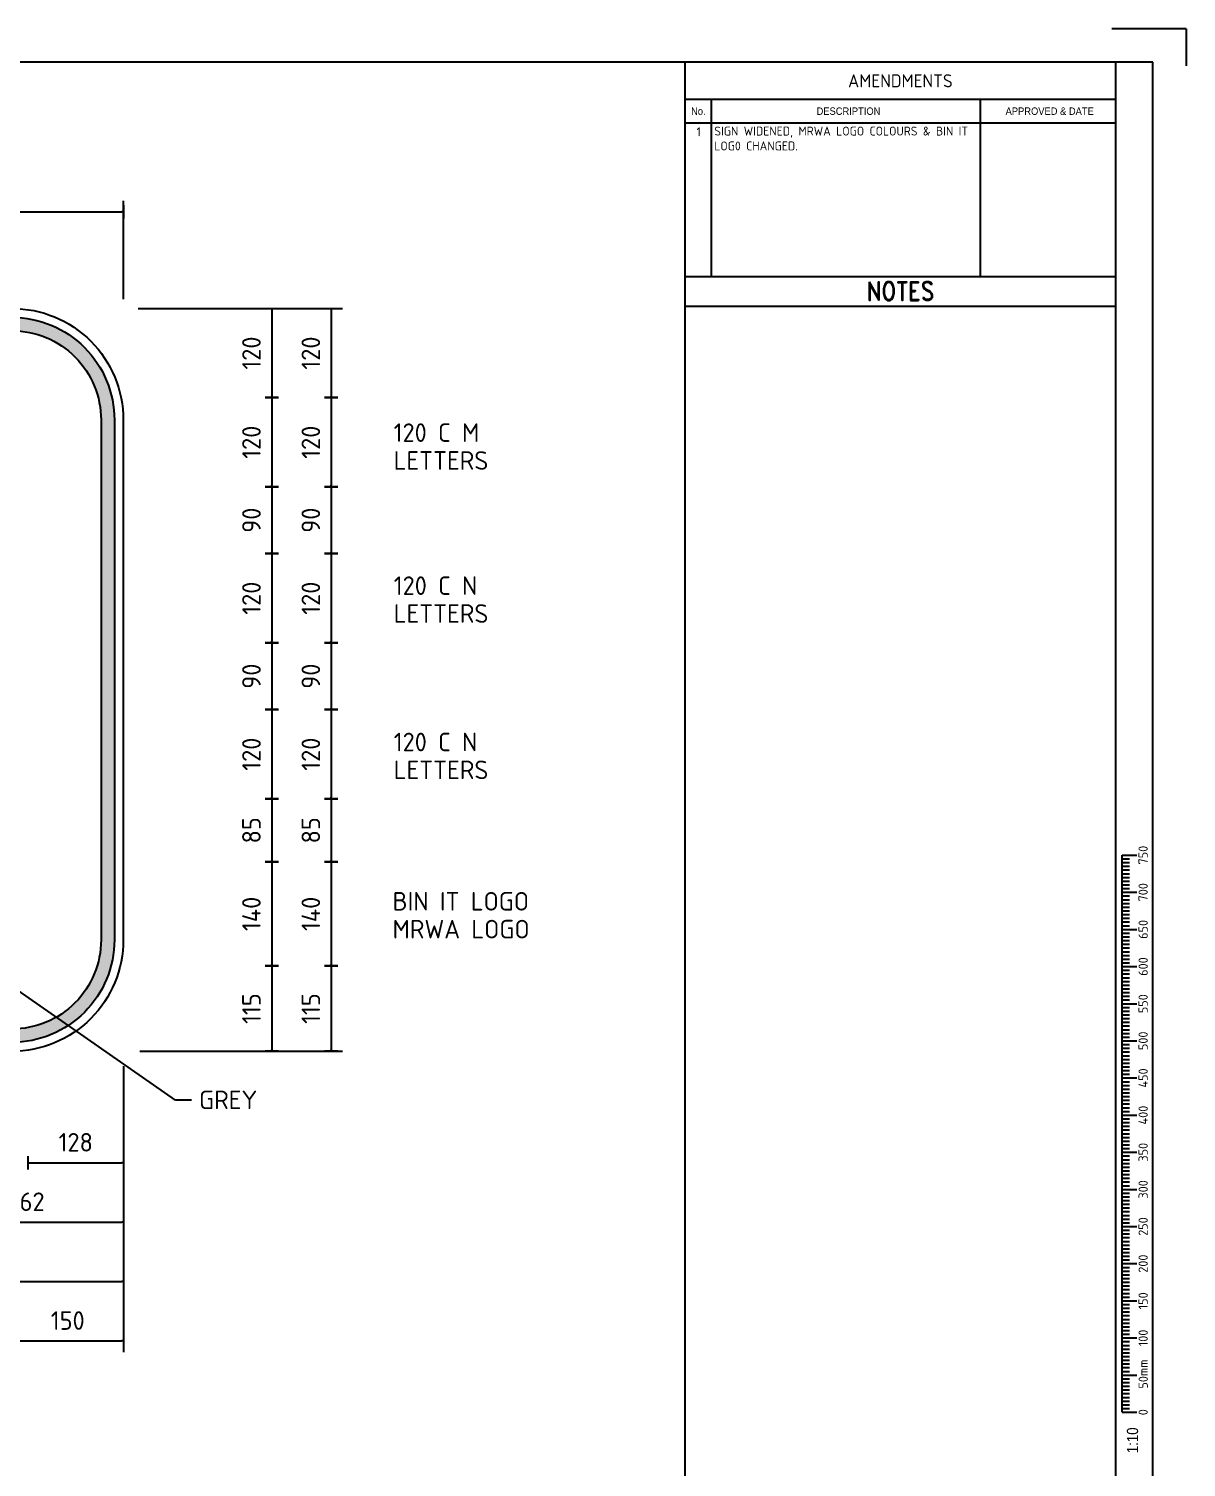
# Model space of a CAD drawing. Extents: x 0 to 420, y 0 to 297.
# Drawn here: x 264.1 to 420, y 103.3 to 297 of the extents above; entities that cross this region are included whole.
import ezdxf
from ezdxf.enums import TextEntityAlignment as Align

# ---------------------------------------------------------------- set-up
doc = ezdxf.new("R2010")
doc.units = 0
doc.layers.get('0').update_dxf_attribs({"linetype": 'CONTINUOUS'})
doc.layers.get('DEFPOINTS').update_dxf_attribs({"linetype": 'CONTINUOUS'})
for name, color, linetype in [('COMMENTS', 4, 'CONTINUOUS'), ('L18', 4, 'CONTINUOUS'), ('L25', 1, 'CONTINUOUS'), ('L35', 3, 'CONTINUOUS'), ('T25', 1, 'CONTINUOUS'), ('TBLK18', 4, 'CONTINUOUS'), ('TBLK25', 1, 'CONTINUOUS'), ('TBLK35', 3, 'CONTINUOUS'), ('TBLK50', 7, 'CONTINUOUS')]:
    doc.layers.add(name, color=color, linetype=linetype)
doc.styles.add('HELV', font='helvs.shx')
doc.styles.add('HELVL', font='helvl', dxfattribs={"width": 0.8})
doc.styles.add('ISO', font='iso3098b')
doc.styles.add('ISO3098B', font='iso3098b.shx')
doc.styles.add('ROMAND', font='romand')
doc.dimstyles.new('SIGNSDIM', dxfattribs={"dimtxt": 2.5, "dimasz": 0.2, "dimexe": 1.5, "dimexo": 2, "dimgap": 1.5, "dimtad": 1, "dimdec": 4, "dimlfac": 10, "dimrnd": 1, "dimdsep": 46, "dimlunit": 6, "dimtxsty": 'ISO3098B', "dimblk": 'SGNDIM', "dimcen": 2.5, "dimse2": 1, "dimadec": 0, "dimazin": 0, "dimtfac": 1, "dimtdec": 4, "dimtix": 1, "dimtmove": 0, "dimatfit": 3, "dimldrblk": 'SGNDIM', "dimfxl": 1, "dimtolj": 1, "dimtzin": 0, "dimarcsym": 0})

# ---------------------------------------------------------------- blocks, each defined once
blk = doc.blocks.new('BLK6DES')
at = {"layer": 'COMMENTS', "style": 'ISO'}
for s, p in [('120 C N', (0, 0)), ('LETTERS', (0, -3.75))]:
    blk.add_text(s, height=2.5, dxfattribs=at).set_placement(p)
blk = doc.blocks.new('SGNDIM')
for p, q in [((0, 0), (-1, 0)), ((0, 4.5), (0, -4.5))]:
    blk.add_line(p, q)
blk = doc.blocks.new('*D20')
at = {"layer": 'DEFPOINTS', "color": 0, "transparency": 16777216}
for p in [(276.85, 272.34), (96.85, 258.58), (276.85, 258.58)]:
    blk.add_point(p, dxfattribs=at)
at = {"layer": 'T25', "color": 0, "lineweight": -2, "transparency": 16777216}
for p, q in [((96.85, 260.58), (96.85, 273.84)), ((276.85, 260.58), (276.85, 273.84)), ((97.05, 272.34), (276.65, 272.34))]:
    blk.add_line(p, q, dxfattribs=at)
at = {"layer": 'T25', "color": 0, "lineweight": -2, "transparency": 16777216, "xscale": 0.2, "yscale": 0.2, "zscale": 0.2, "rotation": 180}
blk.add_blockref('SGNDIM', (96.85, 272.34), dxfattribs=at)
at = {"layer": 'T25', "color": 0, "lineweight": -2, "transparency": 16777216, "xscale": 0.2, "yscale": 0.2, "zscale": 0.2}
blk.add_blockref('SGNDIM', (276.85, 272.34), dxfattribs=at)
at = {"layer": 'T25', "color": 0, "transparency": 16777216, "insert": (186.85, 275.28), "char_height": 2.5, "attachment_point": 5, "style": 'ISO3098B'}
blk.add_mtext('\\A1;1,800', dxfattribs=at)
blk = doc.blocks.new('*D21')
at = {"layer": 'DEFPOINTS', "color": 0, "transparency": 16777216}
for p in [(295.38, 170.84), (295.38, 159.34), (304.85, 159.34)]:
    blk.add_point(p, dxfattribs=at)
at = {"layer": 'T25', "color": 0, "lineweight": -2, "transparency": 16777216}
for p, q in [((304.85, 170.64), (304.85, 159.54)), ((297.38, 159.34), (306.35, 159.34))]:
    blk.add_line(p, q, dxfattribs=at)
at = {"layer": 'T25', "color": 0, "lineweight": -2, "transparency": 16777216, "xscale": 0.2, "yscale": 0.2, "zscale": 0.2}
for p, rotation in [((304.85, 170.84), 90), ((304.85, 159.34), 270)]:
    blk.add_blockref('SGNDIM', p, dxfattribs=dict(at, rotation=rotation))
at = {"layer": 'T25', "color": 0, "transparency": 16777216, "insert": (302.1, 165.09), "char_height": 2.5, "attachment_point": 5, "rotation": 90, "style": 'ISO3098B'}
blk.add_mtext('\\A1;115', dxfattribs=at)
blk = doc.blocks.new('*D22')
at = {"layer": 'DEFPOINTS', "color": 0, "transparency": 16777216}
for p in [(276.85, 205.34), (276.85, 193.34), (304.85, 193.34)]:
    blk.add_point(p, dxfattribs=at)
at = {"layer": 'T25', "color": 0, "lineweight": -2, "transparency": 16777216}
blk.add_line((304.85, 205.14), (304.85, 193.54), dxfattribs=at)
at = {"layer": 'T25', "color": 0, "lineweight": -2, "transparency": 16777216, "xscale": 0.2, "yscale": 0.2, "zscale": 0.2}
for p, rotation in [((304.85, 205.34), 90), ((304.85, 193.34), 270)]:
    blk.add_blockref('SGNDIM', p, dxfattribs=dict(at, rotation=rotation))
at = {"layer": 'T25', "color": 0, "transparency": 16777216, "insert": (302.1, 199.34), "char_height": 2.5, "attachment_point": 5, "rotation": 90, "style": 'ISO3098B'}
blk.add_mtext('\\A1;120', dxfattribs=at)
blk = doc.blocks.new('*D23')
at = {"layer": 'DEFPOINTS', "color": 0, "transparency": 16777216}
for p in [(296.45, 214.34), (296.45, 205.34), (304.85, 205.34)]:
    blk.add_point(p, dxfattribs=at)
at = {"layer": 'T25', "color": 0, "lineweight": -2, "transparency": 16777216}
blk.add_line((304.85, 214.14), (304.85, 205.54), dxfattribs=at)
at = {"layer": 'T25', "color": 0, "lineweight": -2, "transparency": 16777216, "xscale": 0.2, "yscale": 0.2, "zscale": 0.2}
for p, rotation in [((304.85, 214.34), 90), ((304.85, 205.34), 270)]:
    blk.add_blockref('SGNDIM', p, dxfattribs=dict(at, rotation=rotation))
at = {"layer": 'T25', "color": 0, "transparency": 16777216, "insert": (302.1, 209.84), "char_height": 2.5, "attachment_point": 5, "rotation": 90, "style": 'ISO3098B'}
blk.add_mtext('\\A1;90', dxfattribs=at)
blk = doc.blocks.new('*D24')
at = {"layer": 'DEFPOINTS', "color": 0, "transparency": 16777216}
for p in [(276.85, 247.34), (276.85, 235.34), (304.85, 235.34)]:
    blk.add_point(p, dxfattribs=at)
at = {"layer": 'T25', "color": 0, "lineweight": -2, "transparency": 16777216}
blk.add_line((304.85, 247.14), (304.85, 235.54), dxfattribs=at)
at = {"layer": 'T25', "color": 0, "lineweight": -2, "transparency": 16777216, "xscale": 0.2, "yscale": 0.2, "zscale": 0.2}
for p, rotation in [((304.85, 247.34), 90), ((304.85, 235.34), 270)]:
    blk.add_blockref('SGNDIM', p, dxfattribs=dict(at, rotation=rotation))
at = {"layer": 'T25', "color": 0, "transparency": 16777216, "insert": (302.1, 241.34), "char_height": 2.5, "attachment_point": 5, "rotation": 90, "style": 'ISO3098B'}
blk.add_mtext('\\A1;120', dxfattribs=at)
blk = doc.blocks.new('*D25')
at = {"layer": 'DEFPOINTS', "color": 0, "transparency": 16777216}
for p in [(276.85, 259.34), (276.85, 247.34), (304.85, 247.34)]:
    blk.add_point(p, dxfattribs=at)
at = {"layer": 'T25', "color": 0, "lineweight": -2, "transparency": 16777216}
for p, q in [((278.85, 259.34), (306.35, 259.34)), ((304.85, 259.14), (304.85, 247.54))]:
    blk.add_line(p, q, dxfattribs=at)
at = {"layer": 'T25', "color": 0, "lineweight": -2, "transparency": 16777216, "xscale": 0.2, "yscale": 0.2, "zscale": 0.2}
for p, rotation in [((304.85, 259.34), 90), ((304.85, 247.34), 270)]:
    blk.add_blockref('SGNDIM', p, dxfattribs=dict(at, rotation=rotation))
at = {"layer": 'T25', "color": 0, "transparency": 16777216, "insert": (302.1, 253.34), "char_height": 2.5, "attachment_point": 5, "rotation": 90, "style": 'ISO3098B'}
blk.add_mtext('\\A1;120', dxfattribs=at)
blk = doc.blocks.new('*D26')
at = {"layer": 'DEFPOINTS', "color": 0, "transparency": 16777216}
for p in [(290.08, 170.84), (277.05, 159.34), (296.85, 159.34)]:
    blk.add_point(p, dxfattribs=at)
at = {"layer": 'T25', "color": 0, "lineweight": -2, "transparency": 16777216}
for p, q in [((296.85, 170.64), (296.85, 159.54)), ((279.05, 159.34), (298.35, 159.34))]:
    blk.add_line(p, q, dxfattribs=at)
at = {"layer": 'T25', "color": 0, "lineweight": -2, "transparency": 16777216, "xscale": 0.2, "yscale": 0.2, "zscale": 0.2}
for p, rotation in [((296.85, 170.84), 90), ((296.85, 159.34), 270)]:
    blk.add_blockref('SGNDIM', p, dxfattribs=dict(at, rotation=rotation))
at = {"layer": 'T25', "color": 0, "transparency": 16777216, "insert": (294.1, 165.09), "char_height": 2.5, "attachment_point": 5, "rotation": 90, "style": 'ISO3098B'}
blk.add_mtext('\\A1;115', dxfattribs=at)
blk = doc.blocks.new('*D27')
at = {"layer": 'DEFPOINTS', "color": 0, "transparency": 16777216}
for p in [(276.85, 205.34), (276.85, 193.34), (296.85, 193.34)]:
    blk.add_point(p, dxfattribs=at)
at = {"layer": 'T25', "color": 0, "lineweight": -2, "transparency": 16777216}
blk.add_line((296.85, 205.14), (296.85, 193.54), dxfattribs=at)
at = {"layer": 'T25', "color": 0, "lineweight": -2, "transparency": 16777216, "xscale": 0.2, "yscale": 0.2, "zscale": 0.2}
for p, rotation in [((296.85, 205.34), 90), ((296.85, 193.34), 270)]:
    blk.add_blockref('SGNDIM', p, dxfattribs=dict(at, rotation=rotation))
at = {"layer": 'T25', "color": 0, "transparency": 16777216, "insert": (294.1, 199.34), "char_height": 2.5, "attachment_point": 5, "rotation": 90, "style": 'ISO3098B'}
blk.add_mtext('\\A1;120', dxfattribs=at)
blk = doc.blocks.new('*D28')
at = {"layer": 'DEFPOINTS', "color": 0, "transparency": 16777216}
for p in [(276.85, 214.34), (276.85, 205.34), (296.85, 205.34)]:
    blk.add_point(p, dxfattribs=at)
at = {"layer": 'T25', "color": 0, "lineweight": -2, "transparency": 16777216}
blk.add_line((296.85, 214.14), (296.85, 205.54), dxfattribs=at)
at = {"layer": 'T25', "color": 0, "lineweight": -2, "transparency": 16777216, "xscale": 0.2, "yscale": 0.2, "zscale": 0.2}
for p, rotation in [((296.85, 214.34), 90), ((296.85, 205.34), 270)]:
    blk.add_blockref('SGNDIM', p, dxfattribs=dict(at, rotation=rotation))
at = {"layer": 'T25', "color": 0, "transparency": 16777216, "insert": (294.1, 209.84), "char_height": 2.5, "attachment_point": 5, "rotation": 90, "style": 'ISO3098B'}
blk.add_mtext('\\A1;90', dxfattribs=at)
blk = doc.blocks.new('*D29')
at = {"layer": 'DEFPOINTS', "color": 0, "transparency": 16777216}
for p in [(276.85, 226.34), (276.85, 214.34), (296.85, 214.34)]:
    blk.add_point(p, dxfattribs=at)
at = {"layer": 'T25', "color": 0, "lineweight": -2, "transparency": 16777216}
blk.add_line((296.85, 226.14), (296.85, 214.54), dxfattribs=at)
at = {"layer": 'T25', "color": 0, "lineweight": -2, "transparency": 16777216, "xscale": 0.2, "yscale": 0.2, "zscale": 0.2}
for p, rotation in [((296.85, 226.34), 90), ((296.85, 214.34), 270)]:
    blk.add_blockref('SGNDIM', p, dxfattribs=dict(at, rotation=rotation))
at = {"layer": 'T25', "color": 0, "transparency": 16777216, "insert": (294.1, 220.34), "char_height": 2.5, "attachment_point": 5, "rotation": 90, "style": 'ISO3098B'}
blk.add_mtext('\\A1;120', dxfattribs=at)
blk = doc.blocks.new('*D30')
at = {"layer": 'DEFPOINTS', "color": 0, "transparency": 16777216}
for p in [(276.85, 235.34), (276.85, 226.34), (296.85, 226.34)]:
    blk.add_point(p, dxfattribs=at)
at = {"layer": 'T25', "color": 0, "lineweight": -2, "transparency": 16777216}
blk.add_line((296.85, 235.14), (296.85, 226.54), dxfattribs=at)
at = {"layer": 'T25', "color": 0, "lineweight": -2, "transparency": 16777216, "xscale": 0.2, "yscale": 0.2, "zscale": 0.2}
for p, rotation in [((296.85, 235.34), 90), ((296.85, 226.34), 270)]:
    blk.add_blockref('SGNDIM', p, dxfattribs=dict(at, rotation=rotation))
at = {"layer": 'T25', "color": 0, "transparency": 16777216, "insert": (294.1, 230.84), "char_height": 2.5, "attachment_point": 5, "rotation": 90, "style": 'ISO3098B'}
blk.add_mtext('\\A1;90', dxfattribs=at)
blk = doc.blocks.new('*D31')
at = {"layer": 'DEFPOINTS', "color": 0, "transparency": 16777216}
for p in [(276.85, 247.34), (276.85, 235.34), (296.85, 235.34)]:
    blk.add_point(p, dxfattribs=at)
at = {"layer": 'T25', "color": 0, "lineweight": -2, "transparency": 16777216}
blk.add_line((296.85, 247.14), (296.85, 235.54), dxfattribs=at)
at = {"layer": 'T25', "color": 0, "lineweight": -2, "transparency": 16777216, "xscale": 0.2, "yscale": 0.2, "zscale": 0.2}
for p, rotation in [((296.85, 247.34), 90), ((296.85, 235.34), 270)]:
    blk.add_blockref('SGNDIM', p, dxfattribs=dict(at, rotation=rotation))
at = {"layer": 'T25', "color": 0, "transparency": 16777216, "insert": (294.1, 241.34), "char_height": 2.5, "attachment_point": 5, "rotation": 90, "style": 'ISO3098B'}
blk.add_mtext('\\A1;120', dxfattribs=at)
blk = doc.blocks.new('*D32')
at = {"layer": 'DEFPOINTS', "color": 0, "transparency": 16777216}
for p in [(276.85, 259.34), (276.85, 247.34), (296.85, 247.34)]:
    blk.add_point(p, dxfattribs=at)
at = {"layer": 'T25', "color": 0, "lineweight": -2, "transparency": 16777216}
for p, q in [((278.85, 259.34), (298.35, 259.34)), ((296.85, 259.14), (296.85, 247.54))]:
    blk.add_line(p, q, dxfattribs=at)
at = {"layer": 'T25', "color": 0, "lineweight": -2, "transparency": 16777216, "xscale": 0.2, "yscale": 0.2, "zscale": 0.2}
for p, rotation in [((296.85, 259.34), 90), ((296.85, 247.34), 270)]:
    blk.add_blockref('SGNDIM', p, dxfattribs=dict(at, rotation=rotation))
at = {"layer": 'T25', "color": 0, "transparency": 16777216, "insert": (294.1, 253.34), "char_height": 2.5, "attachment_point": 5, "rotation": 90, "style": 'ISO3098B'}
blk.add_mtext('\\A1;120', dxfattribs=at)
blk = doc.blocks.new('*D42')
at = {"layer": 'DEFPOINTS', "color": 0, "transparency": 16777216}
for p in [(261.88, 129.21), (276.85, 129.21), (276.85, 120.34)]:
    blk.add_point(p, dxfattribs=at)
at = {"layer": 'T25', "color": 0, "lineweight": -2, "transparency": 16777216}
for p, q in [((276.85, 127.21), (276.85, 118.84)), ((262.08, 120.34), (276.65, 120.34))]:
    blk.add_line(p, q, dxfattribs=at)
at = {"layer": 'T25', "color": 0, "lineweight": -2, "transparency": 16777216, "xscale": 0.2, "yscale": 0.2, "zscale": 0.2, "rotation": 180}
blk.add_blockref('SGNDIM', (261.88, 120.34), dxfattribs=at)
at = {"layer": 'T25', "color": 0, "lineweight": -2, "transparency": 16777216, "xscale": 0.2, "yscale": 0.2, "zscale": 0.2}
blk.add_blockref('SGNDIM', (276.85, 120.34), dxfattribs=at)
at = {"layer": 'T25', "color": 0, "transparency": 16777216, "insert": (269.36, 123.09), "char_height": 2.5, "attachment_point": 5, "style": 'ISO3098B'}
blk.add_mtext('\\A1;150', dxfattribs=at)
blk = doc.blocks.new('*D45')
at = {"layer": 'DEFPOINTS', "color": 0, "transparency": 16777216}
for p in [(240.18, 159.34), (276.85, 159.34), (276.85, 128.34)]:
    blk.add_point(p, dxfattribs=at)
at = {"layer": 'T25', "color": 0, "lineweight": -2, "transparency": 16777216}
for p, q in [((276.85, 157.34), (276.85, 126.84)), ((240.38, 128.34), (276.65, 128.34))]:
    blk.add_line(p, q, dxfattribs=at)
at = {"layer": 'T25', "color": 0, "lineweight": -2, "transparency": 16777216, "xscale": 0.2, "yscale": 0.2, "zscale": 0.2, "rotation": 180}
blk.add_blockref('SGNDIM', (240.18, 128.34), dxfattribs=at)
at = {"layer": 'T25', "color": 0, "lineweight": -2, "transparency": 16777216, "xscale": 0.2, "yscale": 0.2, "zscale": 0.2}
blk.add_blockref('SGNDIM', (276.85, 128.34), dxfattribs=at)
at = {"layer": 'T25', "color": 0, "transparency": 16777216, "insert": (258.51, 131.09), "char_height": 2.5, "attachment_point": 5, "style": 'ISO3098B'}
blk.add_mtext('\\A1;367', dxfattribs=at)
blk = doc.blocks.new('*D52')
at = {"layer": 'DEFPOINTS', "color": 0, "transparency": 16777216}
for p in [(250.65, 159.34), (276.85, 159.34), (276.85, 136.34)]:
    blk.add_point(p, dxfattribs=at)
at = {"layer": 'T25', "color": 0, "lineweight": -2, "transparency": 16777216}
for p, q in [((276.85, 157.34), (276.85, 134.84)), ((250.85, 136.34), (276.65, 136.34))]:
    blk.add_line(p, q, dxfattribs=at)
at = {"layer": 'T25', "color": 0, "lineweight": -2, "transparency": 16777216, "xscale": 0.2, "yscale": 0.2, "zscale": 0.2, "rotation": 180}
blk.add_blockref('SGNDIM', (250.65, 136.34), dxfattribs=at)
at = {"layer": 'T25', "color": 0, "lineweight": -2, "transparency": 16777216, "xscale": 0.2, "yscale": 0.2, "zscale": 0.2}
blk.add_blockref('SGNDIM', (276.85, 136.34), dxfattribs=at)
at = {"layer": 'T25', "color": 0, "transparency": 16777216, "insert": (263.75, 139.09), "char_height": 2.5, "attachment_point": 5, "style": 'ISO3098B'}
blk.add_mtext('\\A1;262', dxfattribs=at)
blk = doc.blocks.new('*D57')
at = {"layer": 'DEFPOINTS', "color": 0, "transparency": 16777216}
for p in [(264.04, 156.77), (276.85, 156.77), (276.85, 144.34)]:
    blk.add_point(p, dxfattribs=at)
at = {"layer": 'T25', "color": 0, "lineweight": -2, "transparency": 16777216}
for p, q in [((276.85, 154.77), (276.85, 142.84)), ((264.24, 144.34), (276.65, 144.34))]:
    blk.add_line(p, q, dxfattribs=at)
at = {"layer": 'T25', "color": 0, "lineweight": -2, "transparency": 16777216, "xscale": 0.2, "yscale": 0.2, "zscale": 0.2, "rotation": 180}
blk.add_blockref('SGNDIM', (264.04, 144.34), dxfattribs=at)
at = {"layer": 'T25', "color": 0, "lineweight": -2, "transparency": 16777216, "xscale": 0.2, "yscale": 0.2, "zscale": 0.2}
blk.add_blockref('SGNDIM', (276.85, 144.34), dxfattribs=at)
at = {"layer": 'T25', "color": 0, "transparency": 16777216, "insert": (270.44, 147.09), "char_height": 2.5, "attachment_point": 5, "style": 'ISO3098B'}
blk.add_mtext('\\A1;128', dxfattribs=at)
blk = doc.blocks.new('sca10_3')
at = {"layer": 'L18'}
for p, q in [((-4.14, 89), (-2.14, 89)), ((-4.14, 14), (-4.14, 89)), ((-4.14, 88.5), (-3.14, 88.5)), ((-4.14, 88), (-3.14, 88)), ((-4.14, 87.5), (-3.14, 87.5)), ((-4.14, 87), (-3.14, 87)), ((-4.14, 86.5), (-3.14, 86.5)), ((-4.14, 86), (-3.14, 86)), ((-4.14, 85.5), (-3.14, 85.5)), ((-4.14, 85), (-3.14, 85)), ((-4.14, 84.5), (-3.14, 84.5)), ((-4.14, 84), (-2.14, 84)), ((-4.14, 83.5), (-3.14, 83.5)), ((-4.14, 83), (-3.14, 83)), ((-4.14, 82.5), (-3.14, 82.5)), ((-4.14, 82), (-3.14, 82)), ((-4.14, 81.5), (-3.14, 81.5)), ((-4.14, 81), (-3.14, 81)), ((-4.14, 80.5), (-3.14, 80.5)), ((-4.14, 80), (-3.14, 80)), ((-4.14, 79.5), (-3.14, 79.5)), ((-4.14, 79), (-2.14, 79)), ((-4.14, 78.5), (-3.14, 78.5)), ((-4.14, 78), (-3.14, 78)), ((-4.14, 77.5), (-3.14, 77.5)), ((-4.14, 77), (-3.14, 77)), ((-4.14, 76.5), (-3.14, 76.5)), ((-4.14, 76), (-3.14, 76)), ((-4.14, 75.5), (-3.14, 75.5)), ((-4.14, 75), (-3.14, 75)), ((-4.14, 74.5), (-3.14, 74.5)), ((-4.14, 74), (-2.14, 74)), ((-4.14, 73.5), (-3.14, 73.5)), ((-4.14, 73), (-3.14, 73)), ((-4.14, 72.5), (-3.14, 72.5)), ((-4.14, 72), (-3.14, 72)), ((-4.14, 71.5), (-3.14, 71.5)), ((-4.14, 71), (-3.14, 71)), ((-4.14, 70.5), (-3.14, 70.5)), ((-4.14, 70), (-3.14, 70)), ((-4.14, 69.5), (-3.14, 69.5)), ((-4.14, 69), (-2.14, 69)), ((-4.14, 68.5), (-3.14, 68.5)), ((-4.14, 68), (-3.14, 68)), ((-4.14, 67.5), (-3.14, 67.5)), ((-4.14, 67), (-3.14, 67)), ((-4.14, 66.5), (-3.14, 66.5)), ((-4.14, 66), (-3.14, 66)), ((-4.14, 65.5), (-3.14, 65.5)), ((-4.14, 65), (-3.14, 65)), ((-4.14, 64.5), (-3.14, 64.5)), ((-4.14, 64), (-2.14, 64)), ((-4.14, 63.5), (-3.14, 63.5)), ((-4.14, 63), (-3.14, 63)), ((-4.14, 62.5), (-3.14, 62.5)), ((-4.14, 62), (-3.14, 62)), ((-4.14, 61.5), (-3.14, 61.5)), ((-4.14, 61), (-3.14, 61)), ((-4.14, 60.5), (-3.14, 60.5)), ((-4.14, 60), (-3.14, 60)), ((-4.14, 59.5), (-3.14, 59.5)), ((-4.14, 59), (-2.14, 59)), ((-4.14, 58.5), (-3.14, 58.5)), ((-4.14, 58), (-3.14, 58)), ((-4.14, 57.5), (-3.14, 57.5)), ((-4.14, 57), (-3.14, 57)), ((-4.14, 56.5), (-3.14, 56.5)), ((-4.14, 56), (-3.14, 56)), ((-4.14, 55.5), (-3.14, 55.5)), ((-4.14, 55), (-3.14, 55)), ((-4.14, 54.5), (-3.14, 54.5)), ((-4.14, 54), (-2.14, 54)), ((-4.14, 53.5), (-3.14, 53.5)), ((-4.14, 53), (-3.14, 53)), ((-4.14, 52.5), (-3.14, 52.5)), ((-4.14, 52), (-3.14, 52)), ((-4.14, 51.5), (-3.14, 51.5)), ((-4.14, 51), (-3.14, 51)), ((-4.14, 50.5), (-3.14, 50.5)), ((-4.14, 50), (-3.14, 50)), ((-4.14, 49.5), (-3.14, 49.5)), ((-4.14, 49), (-2.14, 49)), ((-4.14, 48.5), (-3.14, 48.5)), ((-4.14, 48), (-3.14, 48)), ((-4.14, 47.5), (-3.14, 47.5)), ((-4.14, 47), (-3.14, 47)), ((-4.14, 46.5), (-3.14, 46.5)), ((-4.14, 46), (-3.14, 46)), ((-4.14, 45.5), (-3.14, 45.5)), ((-4.14, 45), (-3.14, 45)), ((-4.14, 44.5), (-3.14, 44.5)), ((-4.14, 44), (-2.14, 44)), ((-4.14, 43.5), (-3.14, 43.5)), ((-4.14, 43), (-3.14, 43)), ((-4.14, 42.5), (-3.14, 42.5)), ((-4.14, 42), (-3.14, 42)), ((-4.14, 41.5), (-3.14, 41.5)), ((-4.14, 41), (-3.14, 41)), ((-4.14, 40.5), (-3.14, 40.5)), ((-4.14, 40), (-3.14, 40)), ((-4.14, 39.5), (-3.14, 39.5)), ((-4.14, 39), (-2.14, 39)), ((-4.14, 38.5), (-3.14, 38.5)), ((-4.14, 38), (-3.14, 38)), ((-4.14, 37.5), (-3.14, 37.5)), ((-4.14, 37), (-3.14, 37)), ((-4.14, 36.5), (-3.14, 36.5)), ((-4.14, 36), (-3.14, 36)), ((-4.14, 35.5), (-3.14, 35.5)), ((-4.14, 35), (-3.14, 35)), ((-4.14, 34.5), (-3.14, 34.5)), ((-4.14, 34), (-2.14, 34)), ((-4.14, 33.5), (-3.14, 33.5)), ((-4.14, 33), (-3.14, 33)), ((-4.14, 32.5), (-3.14, 32.5)), ((-4.14, 32), (-3.14, 32)), ((-4.14, 31.5), (-3.14, 31.5)), ((-4.14, 31), (-3.14, 31)), ((-4.14, 30.5), (-3.14, 30.5)), ((-4.14, 30), (-3.14, 30)), ((-4.14, 29.5), (-3.14, 29.5)), ((-4.14, 29), (-2.14, 29)), ((-4.14, 28.5), (-3.14, 28.5)), ((-4.14, 28), (-3.14, 28)), ((-4.14, 27.5), (-3.14, 27.5)), ((-4.14, 27), (-3.14, 27)), ((-4.14, 26.5), (-3.14, 26.5)), ((-4.14, 26), (-3.14, 26)), ((-4.14, 25.5), (-3.14, 25.5)), ((-4.14, 25), (-3.14, 25)), ((-4.14, 24.5), (-3.14, 24.5)), ((-4.14, 24), (-2.14, 24)), ((-4.14, 23.5), (-3.14, 23.5)), ((-4.14, 23), (-3.14, 23)), ((-4.14, 22.5), (-3.14, 22.5)), ((-4.14, 22), (-3.14, 22)), ((-4.14, 21.5), (-3.14, 21.5)), ((-4.14, 21), (-3.14, 21)), ((-4.14, 20.5), (-3.14, 20.5)), ((-4.14, 20), (-3.14, 20)), ((-4.14, 19.5), (-3.14, 19.5)), ((-4.14, 19), (-2.14, 19)), ((-4.14, 18.5), (-3.14, 18.5)), ((-4.14, 18), (-3.14, 18)), ((-4.14, 17.5), (-3.14, 17.5)), ((-4.14, 17), (-3.14, 17)), ((-4.14, 16.5), (-3.14, 16.5)), ((-4.14, 16), (-3.14, 16)), ((-4.14, 15.5), (-3.14, 15.5)), ((-4.14, 15), (-3.14, 15)), ((-4.14, 14.5), (-3.14, 14.5)), ((-4.14, 14), (-2.14, 14))]:
    blk.add_line(p, q, dxfattribs=at)
at = {"layer": 'L18', "style": 'ISO'}
for s, p in [('750', (-0.68, 89)), ('700', (-0.68, 84)), ('650', (-0.68, 79)), ('600', (-0.68, 74)), ('550', (-0.68, 69)), ('500', (-0.68, 64)), ('450', (-0.68, 59)), ('400', (-0.68, 54)), ('350', (-0.68, 49)), ('300', (-0.68, 44)), ('250', (-0.68, 39)), ('200', (-0.68, 34)), ('150', (-0.68, 29)), ('100', (-0.68, 24)), ('0', (-0.68, 14))]:
    blk.add_text(s, height=1.25, rotation=90, dxfattribs=at).set_placement(p, align=Align.CENTER)
blk.add_text('50mm', height=1.25, rotation=90, dxfattribs=at).set_placement((-0.67, 17.18))
at = {"layer": 'L18', "style": 'HELV', "width": 0.85}
blk.add_text('1:10', height=1.5, rotation=90, dxfattribs=at).set_placement((-1.99, 11.95), align=Align.RIGHT)
blk = doc.blocks.new('*D60')
at = {"layer": 'DEFPOINTS', "color": 0, "transparency": 16777216}
for p in [(272.18, 184.84), (272.18, 170.84), (304.85, 170.84)]:
    blk.add_point(p, dxfattribs=at)
at = {"layer": 'T25', "color": 0, "lineweight": -2, "transparency": 16777216}
blk.add_line((304.85, 184.64), (304.85, 171.04), dxfattribs=at)
at = {"layer": 'T25', "color": 0, "lineweight": -2, "transparency": 16777216, "xscale": 0.2, "yscale": 0.2, "zscale": 0.2}
for p, rotation in [((304.85, 184.84), 90), ((304.85, 170.84), 270)]:
    blk.add_blockref('SGNDIM', p, dxfattribs=dict(at, rotation=rotation))
at = {"layer": 'T25', "color": 0, "transparency": 16777216, "insert": (302.1, 177.84), "char_height": 2.5, "attachment_point": 5, "rotation": 90, "style": 'ISO3098B'}
blk.add_mtext('\\A1;140', dxfattribs=at)
blk = doc.blocks.new('*D61')
at = {"layer": 'DEFPOINTS', "color": 0, "transparency": 16777216}
for p in [(264.18, 184.84), (264.18, 170.84), (296.85, 170.84)]:
    blk.add_point(p, dxfattribs=at)
at = {"layer": 'T25', "color": 0, "lineweight": -2, "transparency": 16777216}
blk.add_line((296.85, 184.64), (296.85, 171.04), dxfattribs=at)
at = {"layer": 'T25', "color": 0, "lineweight": -2, "transparency": 16777216, "xscale": 0.2, "yscale": 0.2, "zscale": 0.2}
for p, rotation in [((296.85, 184.84), 90), ((296.85, 170.84), 270)]:
    blk.add_blockref('SGNDIM', p, dxfattribs=dict(at, rotation=rotation))
at = {"layer": 'T25', "color": 0, "transparency": 16777216, "insert": (294.1, 177.84), "char_height": 2.5, "attachment_point": 5, "rotation": 90, "style": 'ISO3098B'}
blk.add_mtext('\\A1;140', dxfattribs=at)
blk = doc.blocks.new('*D66')
at = {"layer": 'DEFPOINTS', "color": 0, "transparency": 16777216}
for p in [(284.85, 226.34), (284.85, 214.34), (304.85, 214.34)]:
    blk.add_point(p, dxfattribs=at)
at = {"layer": 'T25', "color": 0, "lineweight": -2, "transparency": 16777216}
blk.add_line((304.85, 226.14), (304.85, 214.54), dxfattribs=at)
at = {"layer": 'T25', "color": 0, "lineweight": -2, "transparency": 16777216, "xscale": 0.2, "yscale": 0.2, "zscale": 0.2}
for p, rotation in [((304.85, 226.34), 90), ((304.85, 214.34), 270)]:
    blk.add_blockref('SGNDIM', p, dxfattribs=dict(at, rotation=rotation))
at = {"layer": 'T25', "color": 0, "transparency": 16777216, "insert": (302.1, 220.34), "char_height": 2.5, "attachment_point": 5, "rotation": 90, "style": 'ISO3098B'}
blk.add_mtext('\\A1;120', dxfattribs=at)
blk = doc.blocks.new('*D67')
at = {"layer": 'DEFPOINTS', "color": 0, "transparency": 16777216}
for p in [(284.85, 235.34), (284.85, 226.34), (304.85, 226.34)]:
    blk.add_point(p, dxfattribs=at)
at = {"layer": 'T25', "color": 0, "lineweight": -2, "transparency": 16777216}
blk.add_line((304.85, 235.14), (304.85, 226.54), dxfattribs=at)
at = {"layer": 'T25', "color": 0, "lineweight": -2, "transparency": 16777216, "xscale": 0.2, "yscale": 0.2, "zscale": 0.2}
for p, rotation in [((304.85, 235.34), 90), ((304.85, 226.34), 270)]:
    blk.add_blockref('SGNDIM', p, dxfattribs=dict(at, rotation=rotation))
at = {"layer": 'T25', "color": 0, "transparency": 16777216, "insert": (302.1, 230.84), "char_height": 2.5, "attachment_point": 5, "rotation": 90, "style": 'ISO3098B'}
blk.add_mtext('\\A1;90', dxfattribs=at)
blk = doc.blocks.new('*D68')
at = {"layer": 'DEFPOINTS', "color": 0, "transparency": 16777216}
for p in [(296.91, 193.34), (296.91, 184.84), (304.85, 184.84)]:
    blk.add_point(p, dxfattribs=at)
at = {"layer": 'T25', "color": 0, "lineweight": -2, "transparency": 16777216}
blk.add_line((304.85, 193.14), (304.85, 185.04), dxfattribs=at)
at = {"layer": 'T25', "color": 0, "lineweight": -2, "transparency": 16777216, "xscale": 0.2, "yscale": 0.2, "zscale": 0.2}
for p, rotation in [((304.85, 193.34), 90), ((304.85, 184.84), 270)]:
    blk.add_blockref('SGNDIM', p, dxfattribs=dict(at, rotation=rotation))
at = {"layer": 'T25', "color": 0, "transparency": 16777216, "insert": (302.1, 189.09), "char_height": 2.5, "attachment_point": 5, "rotation": 90, "style": 'ISO3098B'}
blk.add_mtext('\\A1;85', dxfattribs=at)
blk = doc.blocks.new('*D69')
at = {"layer": 'DEFPOINTS', "color": 0, "transparency": 16777216}
for p in [(277.96, 193.34), (277.96, 184.84), (296.85, 184.84)]:
    blk.add_point(p, dxfattribs=at)
at = {"layer": 'T25', "color": 0, "lineweight": -2, "transparency": 16777216}
blk.add_line((296.85, 193.14), (296.85, 185.04), dxfattribs=at)
at = {"layer": 'T25', "color": 0, "lineweight": -2, "transparency": 16777216, "xscale": 0.2, "yscale": 0.2, "zscale": 0.2}
for p, rotation in [((296.85, 193.34), 90), ((296.85, 184.84), 270)]:
    blk.add_blockref('SGNDIM', p, dxfattribs=dict(at, rotation=rotation))
at = {"layer": 'T25', "color": 0, "transparency": 16777216, "insert": (294.1, 189.09), "char_height": 2.5, "attachment_point": 5, "rotation": 90, "style": 'ISO3098B'}
blk.add_mtext('\\A1;85', dxfattribs=at)
blk = doc.blocks.new('A3BBLK')
at = {"layer": 'TBLK25'}
for q in [(410, 297), (420, 292)]:
    blk.add_line((420, 297), q, dxfattribs=at)
at = {"layer": 'TBLK50'}
for p, q in [((415.5, 292.5), (13, 292.5)), ((352.5, 4.5), (352.5, 292.5)), ((415.5, 4.5), (415.5, 292.5))]:
    blk.add_line(p, q, dxfattribs=at)
blk = doc.blocks.new('title block')
at = {"layer": 'TBLK25'}
for p, q in [((410.5, 287.5), (352.5, 287.5)), ((356.07, 263.6), (356.07, 287.5)), ((392.28, 263.6), (392.28, 287.5)), ((410.5, 284.3), (352.5, 284.3)), ((410.5, 263.6), (352.5, 263.6)), ((410.5, 259.6), (352.5, 259.6))]:
    blk.add_line(p, q, dxfattribs=at)
at = {"layer": 'TBLK35'}
blk.add_line((410.5, 57), (410.5, 292.5), dxfattribs=at)
blk.add_blockref('A3BBLK', (0, 0))
at = {"layer": 'TBLK18', "style": 'HELVL', "width": 0.9}
for s, p in [('No.', (354.29, 285.41)), ('DESCRIPTION', (374.51, 285.41)), ('APPROVED & DATE', (401.61, 285.41))]:
    blk.add_text(s, height=1, dxfattribs=at).set_placement(p, align=Align.CENTER)
at = {"layer": 'TBLK18', "style": 'ISO'}
blk.add_attdef('MR_DIRECTORATE', text='', height=1.5, dxfattribs=at).set_placement((381.5, 67.12), align=Align.CENTER)
for tag, p in [('STREET_NAME', (355.51, 61.1)), ('SUBURB_POSTCODE', (388.49, 61.1)), ('TELEPHONE_NO.', (368.31, 58.84)), ('FAX_NO.', (393.56, 58.84))]:
    blk.add_attdef(tag, p, '', height=1.5, dxfattribs=at)
at = {"layer": 'TBLK25', "style": 'ISO'}
blk.add_text('AMENDMENTS', height=1.75, dxfattribs=at).set_placement((381.5, 289.12), align=Align.CENTER)
at = {"layer": 'TBLK25', "style": 'ROMAND', "width": 0.85}
blk.add_text('NOTES', height=2.5, dxfattribs=at).set_placement((381.5, 260.44), align=Align.CENTER)
at = {"layer": 'TBLK25', "style": 'ISO'}
for tag, height, p in [('MR_BRANCH', 2, (381.5, 64.2)), ('ROAD_SECTION', 1.75, (384.5, 29.16)), ('SLK', 1.75, (384.5, 26.11)), ('CHAINAGE', 1.75, (384.5, 19.21))]:
    blk.add_attdef(tag, text='', height=height, dxfattribs=at).set_placement(p, align=Align.CENTER)
for tag, p, height in [('FILE_NUMBER', (371.77, 53.24), 2.5), ('DESIGNED_/_DRAWN', (371.77, 48.49), 2), ('VERIFIED', (371.77, 43.49), 2), ('APPROVED', (371.77, 38.49), 2), ('LOCAL_AUTHORITY', (370.48, 16.73), 1.25)]:
    blk.add_attdef(tag, p, '', height=height, dxfattribs=at)
at = {"layer": 'TBLK35', "style": 'ISO', "width": 0.9}
for tag, p in [('ROAD_PROJECT&NUMBER', (384.5, 32.23)), ('DRAWING_DESCRIPTION', (384.5, 22.29))]:
    blk.add_attdef(tag, text='', height=2.5, dxfattribs=at).set_placement(p, align=Align.CENTER)
at = {"layer": 'TBLK50', "style": 'ISO'}
blk.add_attdef('DRG_NUMBER', (356.8, 6.02), '', height=5, dxfattribs=at)
blk = doc.blocks.new('BLK4DES')
at = {"layer": 'COMMENTS', "style": 'ISO'}
for s, p in [('120 C M', (0, 0)), ('LETTERS', (0, -3.75))]:
    blk.add_text(s, height=2.5, dxfattribs=at).set_placement(p)

msp = doc.modelspace()

# ---------------------------------------------------------------- hatches: boundary and pattern name
at = {"layer": 'L25'}
h = msp.add_hatch(color=256, dxfattribs=at)
edge = h.paths.add_edge_path(flags=16)
edge.add_line((99.84592, 174.341716), (99.84592, 244.341716))
edge.add_arc((111.84592, 244.341716), 12, 90, 180, ccw=False)
edge.add_line((111.84592, 256.341716), (261.84592, 256.341716))
edge.add_arc((261.84592, 244.341716), 12, 0, 90, ccw=False)
edge.add_line((273.84592, 244.341716), (273.84592, 174.341716))
edge.add_arc((261.84592, 174.341716), 12, -90, 0, ccw=False)
edge.add_line((261.84592, 162.341716), (111.84592, 162.341716))
edge.add_arc((111.84592, 174.341716), 12, 180, 270, ccw=False)
edge = h.paths.add_edge_path()
edge.add_line((98.04592, 174.341716), (98.04592, 244.341716))
edge.add_arc((111.84592, 244.341716), 13.8, 90, 180, ccw=False)
edge.add_line((111.84592, 258.141716), (261.84592, 258.141716))
edge.add_arc((261.84592, 244.341716), 13.8, 0, 90, ccw=False)
edge.add_line((275.64592, 244.341716), (275.64592, 174.341716))
edge.add_arc((261.84592, 174.341716), 13.8, -90, 0, ccw=False)
edge.add_line((261.84592, 160.541716), (111.84592, 160.541716))
edge.add_arc((111.84592, 174.341716), 13.8, 180, 270, ccw=False)

# ---------------------------------------------------------------- linework, layer by layer
for p, q in [((283.882922, 152.751924), (252.460162, 174.629915)), ((286.050008, 152.751924), (283.882922, 152.751924))]:
    msp.add_line(p, q, dxfattribs=at)
for points in [[(98.04592, 174.341716), (98.04592, 244.341716, -0.4142135624), (111.84592, 258.141716), (261.84592, 258.141716, -0.4142135624), (275.64592, 244.341716), (275.64592, 174.341716, -0.4142135624), (261.84592, 160.541716), (111.84592, 160.541716, -0.4142135624)], [(99.84592, 174.341716), (99.84592, 244.341716, -0.4142135624), (111.84592, 256.341716), (261.84592, 256.341716, -0.4142135624), (273.84592, 244.341716), (273.84592, 174.341716, -0.4142135624), (261.84592, 162.341716), (111.84592, 162.341716, -0.4142135624)]]:
    msp.add_lwpolyline(points, format="xyb", close=True, dxfattribs=at)
at = {"layer": 'L35'}
msp.add_lwpolyline([(96.84592, 174.341716), (96.84592, 244.341716, -0.4142135624), (111.84592, 259.341716), (261.84592, 259.341716, -0.4142135624), (276.84592, 244.341716), (276.84592, 174.341716, -0.4142135624), (261.84592, 159.341716), (111.84592, 159.341716, -0.4142135624)], format="xyb", close=True, dxfattribs=at)

# ---------------------------------------------------------------- block references
at = {"color": 1}
msp.add_blockref('title block', (0.000001, 0), dxfattribs=at)
at = {"layer": 'L25'}
msp.add_blockref('sca10_3', (415.500001, 96.750004), dxfattribs=at)
at = {"layer": 'L35'}
for name, p in [('BLK4DES', (313.255665, 241.379583)), ('BLK6DES', (313.267319, 220.777308)), ('BLK6DES', (313.267319, 199.730391))]:
    msp.add_blockref(name, p, dxfattribs=at)

# ---------------------------------------------------------------- texts
at = {"layer": 'COMMENTS', "style": 'ISO'}
for s, p in [('BIN IT LOGO', (313.107632, 178.28503)), ('MRWA LOGO', (313.107632, 174.53503))]:
    msp.add_text(s, height=2.5, dxfattribs=at).set_placement(p)
at = {"layer": 'L18', "style": 'ISO'}
msp.add_text('1', height=1.2, dxfattribs=at).set_placement((354.056724, 282.525233))
at = {"layer": 'L18', "insert": (356.439869, 283.825233), "char_height": 1.2, "width": 35.45040945, "attachment_point": 1, "style": 'ISO'}
msp.add_mtext('SIGN WIDENED, MRWA LOGO COLOURS & BIN IT LOG0 CHANGED.', dxfattribs=at)
at = {"layer": 'L25', "style": 'ISO3098B'}
msp.add_text('GREY', height=2.5, dxfattribs=at).set_placement((287.051697, 151.552337))

# ---------------------------------------------------------------- dimensions: what is measured, and where the dimension line sits
at = {"layer": 'T25'}
for base, p1, p2, override, picture, middle in [((276.84592, 272.341716), (96.84592, 258.57701), (276.84592, 258.57701), {"dimse2": 0}, '*D20', (186.84592, 275.279216)), ((276.84592, 128.341716), (240.179528, 159.341716), (276.84592, 159.341716), {"dimse1": 1, "dimse2": 0}, '*D45', (258.512724, 131.091716)), ((276.84592, 136.341716), (250.651232, 159.341716), (276.84592, 159.341716), {"dimse1": 1, "dimse2": 0}, '*D52', (263.748576, 139.091716)), ((276.84592, 144.3417163), (264.0397552, 156.7688991), (276.84592, 156.7688991), {"dimse1": 1, "dimse2": 0}, '*D57', (270.4428376, 147.0917163)), ((276.84592, 120.341716), (261.88243, 129.21409), (276.84592, 129.21409), {"dimse1": 1, "dimse2": 0}, '*D42', (269.364175, 123.091716))]:
    dim = msp.add_linear_dim(base=base, p1=p1, p2=p2, dimstyle='SIGNSDIM', override=override, dxfattribs=at)
    dim.commit()
    dim.dimension.update_dxf_attribs({"geometry": picture, "text_midpoint": middle})
for base, picture, middle in [((304.84592, 247.341716), '*D25', (302.09592, 253.341716)), ((296.84592, 247.341716), '*D32', (294.09592, 253.341716))]:
    dim = msp.add_linear_dim(base=base, p1=(276.84592, 259.341716), p2=(276.84592, 247.341716), angle=90, dimstyle='SIGNSDIM', dxfattribs=at)
    dim.commit()
    dim.dimension.update_dxf_attribs({"geometry": picture, "text_midpoint": middle})
for base, p1, p2, override, picture, middle in [((304.84592, 235.341716), (276.84592, 247.341716), (276.84592, 235.341716), {"dimse1": 1}, '*D24', (302.09592, 241.341716)), ((296.84592, 235.341716), (276.84592, 247.341716), (276.84592, 235.341716), {"dimse1": 1}, '*D31', (294.09592, 241.341716)), ((296.84592, 226.341716), (276.84592, 235.341716), (276.84592, 226.341716), {"dimse1": 1}, '*D30', (294.09592, 230.841716)), ((304.84592, 226.341716), (284.84592, 235.341716), (284.84592, 226.341716), {"dimse1": 1}, '*D67', (302.09592, 230.841716)), ((296.84592, 214.341716), (276.84592, 226.341716), (276.84592, 214.341716), {"dimse1": 1}, '*D29', (294.09592, 220.341716)), ((304.84592, 214.341716), (284.84592, 226.341716), (284.84592, 214.341716), {"dimse1": 1}, '*D66', (302.09592, 220.341716)), ((296.84592, 205.341716), (276.84592, 214.341716), (276.84592, 205.341716), {"dimse1": 1}, '*D28', (294.09592, 209.841716)), ((304.84592, 205.341716), (296.44592, 214.341716), (296.44592, 205.341716), {"dimse1": 1}, '*D23', (302.09592, 209.841716)), ((304.84592, 193.341716), (276.84592, 205.341716), (276.84592, 193.341716), {"dimse1": 1}, '*D22', (302.09592, 199.341716)), ((296.84592, 193.341716), (276.84592, 205.341716), (276.84592, 193.341716), {"dimse1": 1}, '*D27', (294.09592, 199.341716)), ((296.84592, 184.841716), (277.957031, 193.341716), (277.957031, 184.841716), {"dimse1": 1}, '*D69', (294.09592, 189.091716)), ((304.84592, 184.841716), (296.912587, 193.341716), (296.912587, 184.841716), {"dimse1": 1}, '*D68', (302.09592, 189.091716)), ((296.84592, 170.841716), (264.179253, 184.841716), (264.179253, 170.841716), {"dimse1": 1}, '*D61', (294.09592, 177.841716)), ((304.84592, 170.841716), (272.179253, 184.841716), (272.179253, 170.841716), {"dimse1": 1}, '*D60', (302.09592, 177.841716)), ((296.84592, 159.341716), (290.081214, 170.841716), (277.054891, 159.341716), {"dimse1": 1, "dimse2": 0}, '*D26', (294.09592, 165.091716)), ((304.84592, 159.341716), (295.375332, 170.841716), (295.375332, 159.341716), {"dimse1": 1, "dimse2": 0}, '*D21', (302.09592, 165.091716))]:
    dim = msp.add_linear_dim(base=base, p1=p1, p2=p2, angle=90, dimstyle='SIGNSDIM', override=override, dxfattribs=at)
    dim.commit()
    dim.dimension.update_dxf_attribs({"geometry": picture, "text_midpoint": middle})

doc.saveas('drawing.dxf')
